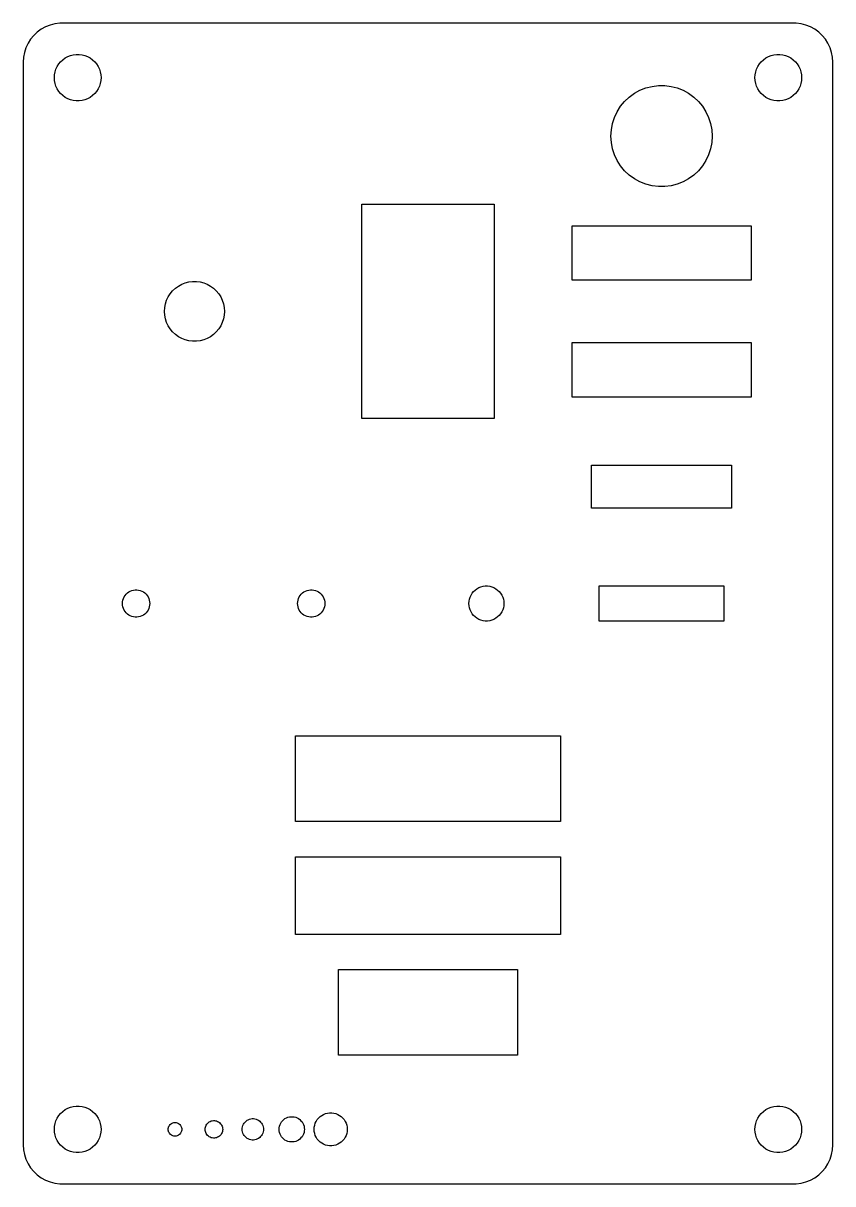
# Model space of a CAD drawing. Header units: metres. Extents: x -52 to 52, y -74 to 3413.
# Drawn here: x -52 to 52, y 1515.5 to 1664.5 of the extents above; entities that cross this region are included whole.
import ezdxf

# ---------------------------------------------------------------- set-up
doc = ezdxf.new("R2010")
doc.units = ezdxf.units.M

msp = doc.modelspace()

# ---------------------------------------------------------------- linework, layer by layer
for p, q in [((-48.5451, 1664.26), (-49.1289, 1664.02)), ((-47.9369, 1664.41), (-48.5451, 1664.26)), ((-47.3139, 1664.49), (-47.9369, 1664.41)), ((47.3139, 1664.49), (-47.3139, 1664.49)), ((47.9369, 1664.41), (47.3139, 1664.49)), ((48.5451, 1664.26), (47.9369, 1664.41)), ((49.1289, 1664.02), (48.5451, 1664.26)), ((-50.6448, 1662.92), (-51.0451, 1662.44)), ((-50.1871, 1663.35), (-50.6448, 1662.92)), ((-49.6791, 1663.72), (-50.1871, 1663.35)), ((-49.1289, 1664.02), (-49.6791, 1663.72)), ((49.6791, 1663.72), (49.1289, 1664.02)), ((50.1871, 1663.35), (49.6791, 1663.72)), ((50.6448, 1662.92), (50.1871, 1663.35)), ((51.0451, 1662.44), (50.6448, 1662.92)), ((-51.6489, 1661.34), (-51.8429, 1660.74)), ((-51.3815, 1661.91), (-51.6489, 1661.34)), ((-51.0451, 1662.44), (-51.3815, 1661.91)), ((51.3815, 1661.91), (51.0451, 1662.44)), ((51.6489, 1661.34), (51.3815, 1661.91)), ((51.8429, 1660.74), (51.6489, 1661.34)), ((-51.9606, 1660.13), (-52, 1659.5)), ((-51.8429, 1660.74), (-51.9606, 1660.13)), ((-47.1869, 1659.55), (-46.9123, 1659.81)), ((-46.9123, 1659.81), (-46.6075, 1660.03)), ((-46.6075, 1660.03), (-46.2773, 1660.21)), ((-46.2773, 1660.21), (-45.927, 1660.35)), ((-45.927, 1660.35), (-45.5621, 1660.45)), ((-45.5621, 1660.45), (-45.1884, 1660.49)), ((-45.1884, 1660.49), (-44.8116, 1660.49)), ((-44.8116, 1660.49), (-44.4379, 1660.45)), ((-44.4379, 1660.45), (-44.0729, 1660.35)), ((-44.0729, 1660.35), (-43.7227, 1660.21)), ((-43.7227, 1660.21), (-43.3925, 1660.03)), ((-43.3925, 1660.03), (-43.0877, 1659.81)), ((-43.0877, 1659.81), (-42.8131, 1659.55)), ((42.8131, 1659.55), (43.0877, 1659.81)), ((43.0877, 1659.81), (43.3925, 1660.03)), ((43.3925, 1660.03), (43.7227, 1660.21)), ((43.7227, 1660.21), (44.0729, 1660.35)), ((44.0729, 1660.35), (44.4379, 1660.45)), ((44.4379, 1660.45), (44.8116, 1660.49)), ((44.8116, 1660.49), (45.1884, 1660.49)), ((45.1884, 1660.49), (45.5621, 1660.45)), ((45.5621, 1660.45), (45.927, 1660.35)), ((45.927, 1660.35), (46.2773, 1660.21)), ((46.2773, 1660.21), (46.6075, 1660.03)), ((46.6075, 1660.03), (46.9123, 1659.81)), ((46.9123, 1659.81), (47.1869, 1659.55)), ((51.9606, 1660.13), (51.8429, 1660.74)), ((52, 1659.5), (51.9606, 1660.13)), ((-52, 1659.5), (-52, 1520.5)), ((-47.9763, 1657.88), (-47.9057, 1658.25)), ((-47.9057, 1658.25), (-47.7893, 1658.6)), ((-47.7893, 1658.6), (-47.6289, 1658.95)), ((-47.6289, 1658.95), (-47.427, 1659.26)), ((-47.427, 1659.26), (-47.1869, 1659.55)), ((-42.8131, 1659.55), (-42.5729, 1659.26)), ((-42.5729, 1659.26), (-42.3711, 1658.95)), ((-42.3711, 1658.95), (-42.2107, 1658.6)), ((-42.2107, 1658.6), (-42.0942, 1658.25)), ((-42.0942, 1658.25), (-42.0237, 1657.88)), ((42.0237, 1657.88), (42.0942, 1658.25)), ((42.0942, 1658.25), (42.2107, 1658.6)), ((42.2107, 1658.6), (42.3711, 1658.95)), ((42.3711, 1658.95), (42.5729, 1659.26)), ((42.5729, 1659.26), (42.8131, 1659.55)), ((47.1869, 1659.55), (47.427, 1659.26)), ((47.427, 1659.26), (47.6289, 1658.95)), ((47.6289, 1658.95), (47.7893, 1658.6)), ((47.7893, 1658.6), (47.9057, 1658.25)), ((47.9057, 1658.25), (47.9763, 1657.88)), ((52, 1520.5), (52, 1659.5)), ((-48, 1657.5), (-47.9763, 1657.88)), ((-47.9763, 1657.12), (-48, 1657.5)), ((-47.9057, 1656.75), (-47.9763, 1657.12)), ((-47.7893, 1656.4), (-47.9057, 1656.75)), ((-42.0942, 1656.75), (-42.2107, 1656.4)), ((-42.0237, 1657.12), (-42.0942, 1656.75)), ((-42.0237, 1657.88), (-42, 1657.5)), ((-42, 1657.5), (-42.0237, 1657.12)), ((42, 1657.5), (42.0237, 1657.88)), ((42.0237, 1657.12), (42, 1657.5)), ((42.0942, 1656.75), (42.0237, 1657.12)), ((42.2107, 1656.4), (42.0942, 1656.75)), ((47.9057, 1656.75), (47.7893, 1656.4)), ((47.9763, 1657.12), (47.9057, 1656.75)), ((47.9763, 1657.88), (48, 1657.5)), ((48, 1657.5), (47.9763, 1657.12)), ((-47.6289, 1656.05), (-47.7893, 1656.4)), ((-47.427, 1655.74), (-47.6289, 1656.05)), ((-47.1869, 1655.45), (-47.427, 1655.74)), ((-46.9123, 1655.19), (-47.1869, 1655.45)), ((-46.6075, 1654.97), (-46.9123, 1655.19)), ((-43.0877, 1655.19), (-43.3925, 1654.97)), ((-42.8131, 1655.45), (-43.0877, 1655.19)), ((-42.5729, 1655.74), (-42.8131, 1655.45)), ((-42.3711, 1656.05), (-42.5729, 1655.74)), ((-42.2107, 1656.4), (-42.3711, 1656.05)), ((25.8567, 1655.01), (26.5171, 1655.49)), ((26.5171, 1655.49), (27.2324, 1655.88)), ((27.2324, 1655.88), (27.9914, 1656.18)), ((27.9914, 1656.18), (28.782, 1656.38)), ((28.782, 1656.38), (29.5919, 1656.49)), ((29.5919, 1656.49), (30.4081, 1656.49)), ((30.4081, 1656.49), (31.218, 1656.38)), ((31.218, 1656.38), (32.0086, 1656.18)), ((32.0086, 1656.18), (32.7676, 1655.88)), ((32.7676, 1655.88), (33.4829, 1655.49)), ((33.4829, 1655.49), (34.1432, 1655.01)), ((42.3711, 1656.05), (42.2107, 1656.4)), ((42.5729, 1655.74), (42.3711, 1656.05)), ((42.8131, 1655.45), (42.5729, 1655.74)), ((43.0877, 1655.19), (42.8131, 1655.45)), ((43.3925, 1654.97), (43.0877, 1655.19)), ((46.9123, 1655.19), (46.6075, 1654.97)), ((47.1869, 1655.45), (46.9123, 1655.19)), ((47.427, 1655.74), (47.1869, 1655.45)), ((47.6289, 1656.05), (47.427, 1655.74)), ((47.7893, 1656.4), (47.6289, 1656.05)), ((-46.2773, 1654.79), (-46.6075, 1654.97)), ((-45.927, 1654.65), (-46.2773, 1654.79)), ((-45.5621, 1654.55), (-45.927, 1654.65)), ((-45.1884, 1654.51), (-45.5621, 1654.55)), ((-44.8116, 1654.51), (-45.1884, 1654.51)), ((-44.4379, 1654.55), (-44.8116, 1654.51)), ((-44.0729, 1654.65), (-44.4379, 1654.55)), ((-43.7227, 1654.79), (-44.0729, 1654.65)), ((-43.3925, 1654.97), (-43.7227, 1654.79)), ((24.304, 1653.13), (24.7414, 1653.82)), ((24.7414, 1653.82), (25.2617, 1654.45)), ((25.2617, 1654.45), (25.8567, 1655.01)), ((34.1432, 1655.01), (34.7383, 1654.45)), ((34.7383, 1654.45), (35.2586, 1653.82)), ((35.2586, 1653.82), (35.696, 1653.13)), ((43.7227, 1654.79), (43.3925, 1654.97)), ((44.0729, 1654.65), (43.7227, 1654.79)), ((44.4379, 1654.55), (44.0729, 1654.65)), ((44.8116, 1654.51), (44.4379, 1654.55)), ((45.1884, 1654.51), (44.8116, 1654.51)), ((45.5621, 1654.55), (45.1884, 1654.51)), ((45.927, 1654.65), (45.5621, 1654.55)), ((46.2773, 1654.79), (45.927, 1654.65)), ((46.6075, 1654.97), (46.2773, 1654.79)), ((23.7042, 1651.62), (23.9565, 1652.39)), ((23.9565, 1652.39), (24.304, 1653.13)), ((35.696, 1653.13), (36.0435, 1652.39)), ((36.0435, 1652.39), (36.2958, 1651.62)), ((23.5, 1650), (23.5513, 1650.81)), ((23.5513, 1650.81), (23.7042, 1651.62)), ((36.2958, 1651.62), (36.4487, 1650.81)), ((36.4487, 1650.81), (36.5, 1650)), ((23.5513, 1649.19), (23.5, 1650)), ((36.5, 1650), (36.4487, 1649.19)), ((23.7042, 1648.38), (23.5513, 1649.19)), ((23.9565, 1647.61), (23.7042, 1648.38)), ((36.2958, 1648.38), (36.0435, 1647.61)), ((36.4487, 1649.19), (36.2958, 1648.38)), ((24.304, 1646.87), (23.9565, 1647.61)), ((24.7414, 1646.18), (24.304, 1646.87)), ((35.696, 1646.87), (35.2586, 1646.18)), ((36.0435, 1647.61), (35.696, 1646.87)), ((25.2617, 1645.55), (24.7414, 1646.18)), ((25.8567, 1644.99), (25.2617, 1645.55)), ((26.5171, 1644.51), (25.8567, 1644.99)), ((34.1432, 1644.99), (33.4829, 1644.51)), ((34.7383, 1645.55), (34.1432, 1644.99)), ((35.2586, 1646.18), (34.7383, 1645.55)), ((27.2324, 1644.12), (26.5171, 1644.51)), ((27.9914, 1643.82), (27.2324, 1644.12)), ((28.782, 1643.62), (27.9914, 1643.82)), ((29.5919, 1643.51), (28.782, 1643.62)), ((30.4081, 1643.51), (29.5919, 1643.51)), ((31.218, 1643.62), (30.4081, 1643.51)), ((32.0086, 1643.82), (31.218, 1643.62)), ((32.7676, 1644.12), (32.0086, 1643.82)), ((33.4829, 1644.51), (32.7676, 1644.12)), ((-8.5, 1613.75), (-8.5, 1641.25)), ((-8.5, 1641.25), (8.5, 1641.25)), ((8.5, 1641.25), (8.5, 1613.75)), ((18.5, 1631.5), (18.5, 1638.5)), ((18.5, 1638.5), (41.5, 1638.5)), ((41.5, 1638.5), (41.5, 1631.5)), ((-30.7214, 1631.28), (-30.2417, 1631.34)), ((-30.2417, 1631.34), (-29.7583, 1631.34)), ((-29.7583, 1631.34), (-29.2786, 1631.28)), ((41.5, 1631.5), (18.5, 1631.5)), ((-33.1147, 1629.76), (-32.8065, 1630.14)), ((-32.8065, 1630.14), (-32.4541, 1630.47)), ((-32.4541, 1630.47), (-32.0629, 1630.75)), ((-32.0629, 1630.75), (-31.6392, 1630.98)), ((-31.6392, 1630.98), (-31.1897, 1631.16)), ((-31.1897, 1631.16), (-30.7214, 1631.28)), ((-29.2786, 1631.28), (-28.8103, 1631.16)), ((-28.8103, 1631.16), (-28.3607, 1630.98)), ((-28.3607, 1630.98), (-27.9371, 1630.75)), ((-27.9371, 1630.75), (-27.5459, 1630.47)), ((-27.5459, 1630.47), (-27.1935, 1630.14)), ((-27.1935, 1630.14), (-26.8853, 1629.76)), ((-33.8196, 1627.98), (-33.729, 1628.46)), ((-33.729, 1628.46), (-33.5796, 1628.92)), ((-33.5796, 1628.92), (-33.3738, 1629.35)), ((-33.3738, 1629.35), (-33.1147, 1629.76)), ((-26.8853, 1629.76), (-26.6262, 1629.35)), ((-26.6262, 1629.35), (-26.4203, 1628.92)), ((-26.4203, 1628.92), (-26.271, 1628.46)), ((-26.271, 1628.46), (-26.1804, 1627.98)), ((-33.85, 1627.5), (-33.8196, 1627.98)), ((-33.8196, 1627.02), (-33.85, 1627.5)), ((-33.729, 1626.54), (-33.8196, 1627.02)), ((-26.1804, 1627.02), (-26.271, 1626.54)), ((-26.1804, 1627.98), (-26.15, 1627.5)), ((-26.15, 1627.5), (-26.1804, 1627.02)), ((-33.5796, 1626.08), (-33.729, 1626.54)), ((-33.3738, 1625.65), (-33.5796, 1626.08)), ((-33.1147, 1625.24), (-33.3738, 1625.65)), ((-26.6262, 1625.65), (-26.8853, 1625.24)), ((-26.4203, 1626.08), (-26.6262, 1625.65)), ((-26.271, 1626.54), (-26.4203, 1626.08)), ((-32.8065, 1624.86), (-33.1147, 1625.24)), ((-32.4541, 1624.53), (-32.8065, 1624.86)), ((-32.0629, 1624.25), (-32.4541, 1624.53)), ((-31.6392, 1624.02), (-32.0629, 1624.25)), ((-31.1897, 1623.84), (-31.6392, 1624.02)), ((-28.3607, 1624.02), (-28.8103, 1623.84)), ((-27.9371, 1624.25), (-28.3607, 1624.02)), ((-27.5459, 1624.53), (-27.9371, 1624.25)), ((-27.1935, 1624.86), (-27.5459, 1624.53)), ((-26.8853, 1625.24), (-27.1935, 1624.86)), ((-30.7214, 1623.72), (-31.1897, 1623.84)), ((-30.2417, 1623.66), (-30.7214, 1623.72)), ((-29.7583, 1623.66), (-30.2417, 1623.66)), ((-29.2786, 1623.72), (-29.7583, 1623.66)), ((-28.8103, 1623.84), (-29.2786, 1623.72)), ((18.5, 1616.5), (18.5, 1623.5)), ((18.5, 1623.5), (41.5, 1623.5)), ((41.5, 1623.5), (41.5, 1616.5)), ((41.5, 1616.5), (18.5, 1616.5)), ((8.5, 1613.75), (-8.5, 1613.75)), ((21, 1602.25), (21, 1607.75)), ((21, 1607.75), (39, 1607.75)), ((39, 1607.75), (39, 1602.25)), ((39, 1602.25), (21, 1602.25)), ((-38.9158, 1591.03), (-38.7757, 1591.2)), ((-38.7757, 1591.2), (-38.6155, 1591.35)), ((-38.6155, 1591.35), (-38.4377, 1591.48)), ((-38.4377, 1591.48), (-38.2451, 1591.58)), ((-38.2451, 1591.58), (-38.0408, 1591.66)), ((-38.0408, 1591.66), (-37.8279, 1591.72)), ((-37.8279, 1591.72), (-37.6099, 1591.75)), ((-37.6099, 1591.75), (-37.3901, 1591.75)), ((-37.3901, 1591.75), (-37.1721, 1591.72)), ((-37.1721, 1591.72), (-36.9592, 1591.66)), ((-36.9592, 1591.66), (-36.7549, 1591.58)), ((-36.7549, 1591.58), (-36.5623, 1591.48)), ((-36.5623, 1591.48), (-36.3845, 1591.35)), ((-36.3845, 1591.35), (-36.2243, 1591.2)), ((-36.2243, 1591.2), (-36.0842, 1591.03)), ((-16.4158, 1591.03), (-16.2757, 1591.2)), ((-16.2757, 1591.2), (-16.1155, 1591.35)), ((-16.1155, 1591.35), (-15.9377, 1591.48)), ((-15.9377, 1591.48), (-15.7451, 1591.58)), ((-15.7451, 1591.58), (-15.5408, 1591.66)), ((-15.5408, 1591.66), (-15.3279, 1591.72)), ((-15.3279, 1591.72), (-15.1099, 1591.75)), ((-15.1099, 1591.75), (-14.8901, 1591.75)), ((-14.8901, 1591.75), (-14.6721, 1591.72)), ((-14.6721, 1591.72), (-14.4592, 1591.66)), ((-14.4592, 1591.66), (-14.2549, 1591.58)), ((-14.2549, 1591.58), (-14.0623, 1591.48)), ((-14.0623, 1591.48), (-13.8845, 1591.35)), ((-13.8845, 1591.35), (-13.7243, 1591.2)), ((-13.7243, 1591.2), (-13.5842, 1591.03)), ((5.52831, 1591.08), (5.6797, 1591.32)), ((5.6797, 1591.32), (5.85982, 1591.54)), ((5.85982, 1591.54), (6.0658, 1591.73)), ((6.0658, 1591.73), (6.29439, 1591.9)), ((6.29439, 1591.9), (6.54199, 1592.04)), ((6.54199, 1592.04), (6.8047, 1592.14)), ((6.8047, 1592.14), (7.07838, 1592.21)), ((7.07838, 1592.21), (7.35872, 1592.25)), ((7.35872, 1592.25), (7.64127, 1592.25)), ((7.64127, 1592.25), (7.9216, 1592.21)), ((7.9216, 1592.21), (8.19528, 1592.14)), ((8.19528, 1592.14), (8.45799, 1592.04)), ((8.45799, 1592.04), (8.7056, 1591.9)), ((8.7056, 1591.9), (8.93419, 1591.73)), ((8.93419, 1591.73), (9.14017, 1591.54)), ((9.14017, 1591.54), (9.32028, 1591.32)), ((9.32028, 1591.32), (9.47168, 1591.08)), ((22, 1587.75), (22, 1592.25)), ((22, 1592.25), (38, 1592.25)), ((38, 1592.25), (38, 1587.75)), ((-39.25, 1590), (-39.2362, 1590.22)), ((-39.2362, 1589.78), (-39.25, 1590)), ((-39.2362, 1590.22), (-39.195, 1590.44)), ((-39.195, 1589.56), (-39.2362, 1589.78)), ((-39.195, 1590.44), (-39.1271, 1590.64)), ((-39.1271, 1590.64), (-39.0335, 1590.84)), ((-39.0335, 1590.84), (-38.9158, 1591.03)), ((-36.0842, 1591.03), (-35.9665, 1590.84)), ((-35.9665, 1590.84), (-35.8729, 1590.64)), ((-35.8729, 1590.64), (-35.805, 1590.44)), ((-35.805, 1590.44), (-35.7638, 1590.22)), ((-35.7638, 1589.78), (-35.805, 1589.56)), ((-35.7638, 1590.22), (-35.75, 1590)), ((-35.75, 1590), (-35.7638, 1589.78)), ((-16.75, 1590), (-16.7362, 1590.22)), ((-16.7362, 1589.78), (-16.75, 1590)), ((-16.7362, 1590.22), (-16.695, 1590.44)), ((-16.695, 1589.56), (-16.7362, 1589.78)), ((-16.695, 1590.44), (-16.6271, 1590.64)), ((-16.6271, 1590.64), (-16.5335, 1590.84)), ((-16.5335, 1590.84), (-16.4158, 1591.03)), ((-13.5842, 1591.03), (-13.4665, 1590.84)), ((-13.4665, 1590.84), (-13.3729, 1590.64)), ((-13.3729, 1590.64), (-13.305, 1590.44)), ((-13.305, 1590.44), (-13.2638, 1590.22)), ((-13.2638, 1589.78), (-13.305, 1589.56)), ((-13.2638, 1590.22), (-13.25, 1590)), ((-13.25, 1590), (-13.2638, 1589.78)), ((5.25, 1590), (5.26773, 1590.28)), ((5.26773, 1589.72), (5.25, 1590)), ((5.26773, 1590.28), (5.32068, 1590.56)), ((5.32068, 1589.44), (5.26773, 1589.72)), ((5.32068, 1590.56), (5.40799, 1590.83)), ((5.40799, 1590.83), (5.52831, 1591.08)), ((9.47168, 1591.08), (9.592, 1590.83)), ((9.592, 1590.83), (9.67931, 1590.56)), ((9.67931, 1590.56), (9.73225, 1590.28)), ((9.73225, 1589.72), (9.67931, 1589.44)), ((9.73225, 1590.28), (9.75, 1590)), ((9.75, 1590), (9.73225, 1589.72)), ((-39.1271, 1589.36), (-39.195, 1589.56)), ((-39.0335, 1589.16), (-39.1271, 1589.36)), ((-38.9158, 1588.97), (-39.0335, 1589.16)), ((-38.7757, 1588.8), (-38.9158, 1588.97)), ((-38.6155, 1588.65), (-38.7757, 1588.8)), ((-38.4377, 1588.52), (-38.6155, 1588.65)), ((-38.2451, 1588.42), (-38.4377, 1588.52)), ((-38.0408, 1588.34), (-38.2451, 1588.42)), ((-37.8279, 1588.28), (-38.0408, 1588.34)), ((-37.6099, 1588.25), (-37.8279, 1588.28)), ((-37.3901, 1588.25), (-37.6099, 1588.25)), ((-37.1721, 1588.28), (-37.3901, 1588.25)), ((-36.9592, 1588.34), (-37.1721, 1588.28)), ((-36.7549, 1588.42), (-36.9592, 1588.34)), ((-36.5623, 1588.52), (-36.7549, 1588.42)), ((-36.3845, 1588.65), (-36.5623, 1588.52)), ((-36.2243, 1588.8), (-36.3845, 1588.65)), ((-36.0842, 1588.97), (-36.2243, 1588.8)), ((-35.9665, 1589.16), (-36.0842, 1588.97)), ((-35.8729, 1589.36), (-35.9665, 1589.16)), ((-35.805, 1589.56), (-35.8729, 1589.36)), ((-16.6271, 1589.36), (-16.695, 1589.56)), ((-16.5335, 1589.16), (-16.6271, 1589.36)), ((-16.4158, 1588.97), (-16.5335, 1589.16)), ((-16.2757, 1588.8), (-16.4158, 1588.97)), ((-16.1155, 1588.65), (-16.2757, 1588.8)), ((-15.9377, 1588.52), (-16.1155, 1588.65)), ((-15.7451, 1588.42), (-15.9377, 1588.52)), ((-15.5408, 1588.34), (-15.7451, 1588.42)), ((-15.3279, 1588.28), (-15.5408, 1588.34)), ((-15.1099, 1588.25), (-15.3279, 1588.28)), ((-14.8901, 1588.25), (-15.1099, 1588.25)), ((-14.6721, 1588.28), (-14.8901, 1588.25)), ((-14.4592, 1588.34), (-14.6721, 1588.28)), ((-14.2549, 1588.42), (-14.4592, 1588.34)), ((-14.0623, 1588.52), (-14.2549, 1588.42)), ((-13.8845, 1588.65), (-14.0623, 1588.52)), ((-13.7243, 1588.8), (-13.8845, 1588.65)), ((-13.5842, 1588.97), (-13.7243, 1588.8)), ((-13.4665, 1589.16), (-13.5842, 1588.97)), ((-13.3729, 1589.36), (-13.4665, 1589.16)), ((-13.305, 1589.56), (-13.3729, 1589.36)), ((5.40799, 1589.17), (5.32068, 1589.44)), ((5.52831, 1588.92), (5.40799, 1589.17)), ((5.6797, 1588.68), (5.52831, 1588.92)), ((5.85982, 1588.46), (5.6797, 1588.68)), ((6.0658, 1588.27), (5.85982, 1588.46)), ((6.29439, 1588.1), (6.0658, 1588.27)), ((8.93419, 1588.27), (8.7056, 1588.1)), ((9.14017, 1588.46), (8.93419, 1588.27)), ((9.32028, 1588.68), (9.14017, 1588.46)), ((9.47168, 1588.92), (9.32028, 1588.68)), ((9.592, 1589.17), (9.47168, 1588.92)), ((9.67931, 1589.44), (9.592, 1589.17)), ((6.54199, 1587.96), (6.29439, 1588.1)), ((6.8047, 1587.86), (6.54199, 1587.96)), ((7.07838, 1587.79), (6.8047, 1587.86)), ((7.35872, 1587.75), (7.07838, 1587.79)), ((7.64127, 1587.75), (7.35872, 1587.75)), ((7.9216, 1587.79), (7.64127, 1587.75)), ((8.19528, 1587.86), (7.9216, 1587.79)), ((8.45799, 1587.96), (8.19528, 1587.86)), ((8.7056, 1588.1), (8.45799, 1587.96)), ((38, 1587.75), (22, 1587.75)), ((-17, 1562), (-17, 1573)), ((-17, 1573), (17, 1573)), ((17, 1573), (17, 1562)), ((17, 1562), (-17, 1562)), ((-17, 1547.5), (-17, 1557.5)), ((-17, 1557.5), (17, 1557.5)), ((17, 1557.5), (17, 1547.5)), ((17, 1547.5), (-17, 1547.5)), ((-11.5, 1532), (-11.5, 1543)), ((-11.5, 1543), (11.5, 1543)), ((11.5, 1543), (11.5, 1532)), ((11.5, 1532), (-11.5, 1532)), ((-47.6289, 1523.95), (-47.427, 1524.26)), ((-47.427, 1524.26), (-47.1869, 1524.55)), ((-47.1869, 1524.55), (-46.9123, 1524.81)), ((-46.9123, 1524.81), (-46.6075, 1525.03)), ((-46.6075, 1525.03), (-46.2773, 1525.21)), ((-46.2773, 1525.21), (-45.927, 1525.35)), ((-45.927, 1525.35), (-45.5621, 1525.45)), ((-45.5621, 1525.45), (-45.1884, 1525.49)), ((-45.1884, 1525.49), (-44.8116, 1525.49)), ((-44.8116, 1525.49), (-44.4379, 1525.45)), ((-44.4379, 1525.45), (-44.0729, 1525.35)), ((-44.0729, 1525.35), (-43.7227, 1525.21)), ((-43.7227, 1525.21), (-43.3925, 1525.03)), ((-43.3925, 1525.03), (-43.0877, 1524.81)), ((-43.0877, 1524.81), (-42.8131, 1524.55)), ((-42.8131, 1524.55), (-42.5729, 1524.26)), ((-42.5729, 1524.26), (-42.3711, 1523.95)), ((-18.0022, 1524.05), (-17.8045, 1524.1)), ((-17.8045, 1524.1), (-17.602, 1524.12)), ((-17.602, 1524.12), (-17.398, 1524.12)), ((-17.398, 1524.12), (-17.1955, 1524.1)), ((-17.1955, 1524.1), (-16.9978, 1524.05)), ((-14.0491, 1523.95), (-13.8545, 1524.14)), ((-13.8545, 1524.14), (-13.6386, 1524.29)), ((-13.6386, 1524.29), (-13.4048, 1524.42)), ((-13.4048, 1524.42), (-13.1566, 1524.52)), ((-13.1566, 1524.52), (-12.8982, 1524.59)), ((-12.8982, 1524.59), (-12.6334, 1524.62)), ((-12.6334, 1524.62), (-12.3666, 1524.62)), ((-12.3666, 1524.62), (-12.1018, 1524.59)), ((-12.1018, 1524.59), (-11.8433, 1524.52)), ((-11.8433, 1524.52), (-11.5952, 1524.42)), ((-11.5952, 1524.42), (-11.3614, 1524.29)), ((-11.3614, 1524.29), (-11.1455, 1524.14)), ((-11.1455, 1524.14), (-10.9509, 1523.95)), ((42.3711, 1523.95), (42.5729, 1524.26)), ((42.5729, 1524.26), (42.8131, 1524.55)), ((42.8131, 1524.55), (43.0877, 1524.81)), ((43.0877, 1524.81), (43.3925, 1525.03)), ((43.3925, 1525.03), (43.7227, 1525.21)), ((43.7227, 1525.21), (44.0729, 1525.35)), ((44.0729, 1525.35), (44.4379, 1525.45)), ((44.4379, 1525.45), (44.8116, 1525.49)), ((44.8116, 1525.49), (45.1884, 1525.49)), ((45.1884, 1525.49), (45.5621, 1525.45)), ((45.5621, 1525.45), (45.927, 1525.35)), ((45.927, 1525.35), (46.2773, 1525.21)), ((46.2773, 1525.21), (46.6075, 1525.03)), ((46.6075, 1525.03), (46.9123, 1524.81)), ((46.9123, 1524.81), (47.1869, 1524.55)), ((47.1869, 1524.55), (47.427, 1524.26)), ((47.427, 1524.26), (47.6289, 1523.95)), ((-48, 1522.5), (-47.9763, 1522.88)), ((-47.9763, 1522.88), (-47.9057, 1523.25)), ((-47.9057, 1523.25), (-47.7893, 1523.6)), ((-47.7893, 1523.6), (-47.6289, 1523.95)), ((-42.3711, 1523.95), (-42.2107, 1523.6)), ((-42.2107, 1523.6), (-42.0942, 1523.25)), ((-42.0942, 1523.25), (-42.0237, 1522.88)), ((-42.0237, 1522.88), (-42, 1522.5)), ((-33.375, 1522.5), (-33.3681, 1522.61)), ((-33.3681, 1522.61), (-33.3475, 1522.72)), ((-33.3475, 1522.72), (-33.3136, 1522.82)), ((-33.3136, 1522.82), (-33.2668, 1522.92)), ((-33.2668, 1522.92), (-33.2079, 1523.01)), ((-33.2079, 1523.01), (-33.1378, 1523.1)), ((-33.1378, 1523.1), (-33.0577, 1523.17)), ((-33.0577, 1523.17), (-32.9688, 1523.24)), ((-32.9688, 1523.24), (-32.8726, 1523.29)), ((-32.8726, 1523.29), (-32.7704, 1523.33)), ((-32.7704, 1523.33), (-32.664, 1523.36)), ((-32.664, 1523.36), (-32.5549, 1523.37)), ((-32.5549, 1523.37), (-32.4451, 1523.37)), ((-32.4451, 1523.37), (-32.336, 1523.36)), ((-32.336, 1523.36), (-32.2296, 1523.33)), ((-32.2296, 1523.33), (-32.1274, 1523.29)), ((-32.1274, 1523.29), (-32.0311, 1523.24)), ((-32.0311, 1523.24), (-31.9422, 1523.17)), ((-31.9422, 1523.17), (-31.8622, 1523.1)), ((-31.8622, 1523.1), (-31.7921, 1523.01)), ((-31.7921, 1523.01), (-31.7332, 1522.92)), ((-31.7332, 1522.92), (-31.6864, 1522.82)), ((-31.6864, 1522.82), (-31.6525, 1522.72)), ((-31.6525, 1522.72), (-31.6319, 1522.61)), ((-31.6319, 1522.61), (-31.625, 1522.5)), ((-28.625, 1522.5), (-28.6161, 1522.64)), ((-28.6161, 1522.64), (-28.5896, 1522.78)), ((-28.5896, 1522.78), (-28.546, 1522.91)), ((-28.546, 1522.91), (-28.4858, 1523.04)), ((-28.4858, 1523.04), (-28.4101, 1523.16)), ((-28.4101, 1523.16), (-28.3201, 1523.27)), ((-28.3201, 1523.27), (-28.2171, 1523.37)), ((-28.2171, 1523.37), (-28.1028, 1523.45)), ((-28.1028, 1523.45), (-27.979, 1523.52)), ((-27.979, 1523.52), (-27.8476, 1523.57)), ((-27.8476, 1523.57), (-27.7108, 1523.61)), ((-27.7108, 1523.61), (-27.5706, 1523.62)), ((-27.5706, 1523.62), (-27.4294, 1523.62)), ((-27.4294, 1523.62), (-27.2892, 1523.61)), ((-27.2892, 1523.61), (-27.1523, 1523.57)), ((-27.1523, 1523.57), (-27.021, 1523.52)), ((-27.021, 1523.52), (-26.8972, 1523.45)), ((-26.8972, 1523.45), (-26.7829, 1523.37)), ((-26.7829, 1523.37), (-26.6799, 1523.27)), ((-26.6799, 1523.27), (-26.5898, 1523.16)), ((-26.5898, 1523.16), (-26.5141, 1523.04)), ((-26.5141, 1523.04), (-26.454, 1522.91)), ((-26.454, 1522.91), (-26.4103, 1522.78)), ((-26.4103, 1522.78), (-26.3839, 1522.64)), ((-26.3839, 1522.64), (-26.375, 1522.5)), ((-23.875, 1522.5), (-23.8642, 1522.67)), ((-23.8642, 1522.67), (-23.8318, 1522.84)), ((-23.8318, 1522.84), (-23.7784, 1523.01)), ((-23.7784, 1523.01), (-23.7049, 1523.16)), ((-23.7049, 1523.16), (-23.6124, 1523.31)), ((-23.6124, 1523.31), (-23.5023, 1523.44)), ((-23.5023, 1523.44), (-23.3764, 1523.56)), ((-23.3764, 1523.56), (-23.2368, 1523.66)), ((-23.2368, 1523.66), (-23.0854, 1523.74)), ((-23.0854, 1523.74), (-22.9249, 1523.81)), ((-22.9249, 1523.81), (-22.7576, 1523.85)), ((-22.7576, 1523.85), (-22.5863, 1523.87)), ((-22.5863, 1523.87), (-22.4137, 1523.87)), ((-22.4137, 1523.87), (-22.2423, 1523.85)), ((-22.2423, 1523.85), (-22.0751, 1523.81)), ((-22.0751, 1523.81), (-21.9146, 1523.74)), ((-21.9146, 1523.74), (-21.7632, 1523.66)), ((-21.7632, 1523.66), (-21.6235, 1523.56)), ((-21.6235, 1523.56), (-21.4977, 1523.44)), ((-21.4977, 1523.44), (-21.3876, 1523.31)), ((-21.3876, 1523.31), (-21.2951, 1523.16)), ((-21.2951, 1523.16), (-21.2216, 1523.01)), ((-21.2216, 1523.01), (-21.1682, 1522.84)), ((-21.1682, 1522.84), (-21.1358, 1522.67)), ((-21.1358, 1522.67), (-21.125, 1522.5)), ((-19.125, 1522.5), (-19.1122, 1522.7)), ((-19.1122, 1522.7), (-19.0739, 1522.9)), ((-19.0739, 1522.9), (-19.0109, 1523.1)), ((-19.0109, 1523.1), (-18.924, 1523.28)), ((-18.924, 1523.28), (-18.8147, 1523.46)), ((-18.8147, 1523.46), (-18.6846, 1523.61)), ((-18.6846, 1523.61), (-18.5358, 1523.75)), ((-18.5358, 1523.75), (-18.3707, 1523.87)), ((-18.3707, 1523.87), (-18.1919, 1523.97)), ((-18.1919, 1523.97), (-18.0022, 1524.05)), ((-16.9978, 1524.05), (-16.8081, 1523.97)), ((-16.8081, 1523.97), (-16.6293, 1523.87)), ((-16.6293, 1523.87), (-16.4642, 1523.75)), ((-16.4642, 1523.75), (-16.3154, 1523.61)), ((-16.3154, 1523.61), (-16.1853, 1523.46)), ((-16.1853, 1523.46), (-16.076, 1523.28)), ((-16.076, 1523.28), (-15.9891, 1523.1)), ((-15.9891, 1523.1), (-15.926, 1522.9)), ((-15.926, 1522.9), (-15.8878, 1522.7)), ((-15.8878, 1522.7), (-15.875, 1522.5)), ((-14.625, 1522.5), (-14.6082, 1522.77)), ((-14.6082, 1522.77), (-14.5582, 1523.03)), ((-14.5582, 1523.03), (-14.4758, 1523.28)), ((-14.4758, 1523.28), (-14.3621, 1523.52)), ((-14.3621, 1523.52), (-14.2191, 1523.75)), ((-14.2191, 1523.75), (-14.0491, 1523.95)), ((-10.9509, 1523.95), (-10.7808, 1523.75)), ((-10.7808, 1523.75), (-10.6378, 1523.52)), ((-10.6378, 1523.52), (-10.5242, 1523.28)), ((-10.5242, 1523.28), (-10.4418, 1523.03)), ((-10.4418, 1523.03), (-10.3918, 1522.77)), ((-10.3918, 1522.77), (-10.375, 1522.5)), ((42, 1522.5), (42.0237, 1522.88)), ((42.0237, 1522.88), (42.0942, 1523.25)), ((42.0942, 1523.25), (42.2107, 1523.6)), ((42.2107, 1523.6), (42.3711, 1523.95)), ((47.6289, 1523.95), (47.7893, 1523.6)), ((47.7893, 1523.6), (47.9057, 1523.25)), ((47.9057, 1523.25), (47.9763, 1522.88)), ((47.9763, 1522.88), (48, 1522.5)), ((-47.9763, 1522.12), (-48, 1522.5)), ((-47.9057, 1521.75), (-47.9763, 1522.12)), ((-47.7893, 1521.4), (-47.9057, 1521.75)), ((-47.6289, 1521.05), (-47.7893, 1521.4)), ((-42.2107, 1521.4), (-42.3711, 1521.05)), ((-42.0942, 1521.75), (-42.2107, 1521.4)), ((-42.0237, 1522.12), (-42.0942, 1521.75)), ((-42, 1522.5), (-42.0237, 1522.12)), ((-33.3681, 1522.39), (-33.375, 1522.5)), ((-33.3475, 1522.28), (-33.3681, 1522.39)), ((-33.3136, 1522.18), (-33.3475, 1522.28)), ((-33.2668, 1522.08), (-33.3136, 1522.18)), ((-33.2079, 1521.99), (-33.2668, 1522.08)), ((-33.1378, 1521.9), (-33.2079, 1521.99)), ((-33.0577, 1521.83), (-33.1378, 1521.9)), ((-32.9688, 1521.76), (-33.0577, 1521.83)), ((-32.8726, 1521.71), (-32.9688, 1521.76)), ((-32.7704, 1521.67), (-32.8726, 1521.71)), ((-32.664, 1521.64), (-32.7704, 1521.67)), ((-32.5549, 1521.63), (-32.664, 1521.64)), ((-32.4451, 1521.63), (-32.5549, 1521.63)), ((-32.336, 1521.64), (-32.4451, 1521.63)), ((-32.2296, 1521.67), (-32.336, 1521.64)), ((-32.1274, 1521.71), (-32.2296, 1521.67)), ((-32.0311, 1521.76), (-32.1274, 1521.71)), ((-31.9422, 1521.83), (-32.0311, 1521.76)), ((-31.8622, 1521.9), (-31.9422, 1521.83)), ((-31.7921, 1521.99), (-31.8622, 1521.9)), ((-31.7332, 1522.08), (-31.7921, 1521.99)), ((-31.6864, 1522.18), (-31.7332, 1522.08)), ((-31.6525, 1522.28), (-31.6864, 1522.18)), ((-31.6319, 1522.39), (-31.6525, 1522.28)), ((-31.625, 1522.5), (-31.6319, 1522.39)), ((-28.6161, 1522.36), (-28.625, 1522.5)), ((-28.5896, 1522.22), (-28.6161, 1522.36)), ((-28.546, 1522.09), (-28.5896, 1522.22)), ((-28.4858, 1521.96), (-28.546, 1522.09)), ((-28.4101, 1521.84), (-28.4858, 1521.96)), ((-28.3201, 1521.73), (-28.4101, 1521.84)), ((-28.2171, 1521.63), (-28.3201, 1521.73)), ((-28.1028, 1521.55), (-28.2171, 1521.63)), ((-27.979, 1521.48), (-28.1028, 1521.55)), ((-27.8476, 1521.43), (-27.979, 1521.48)), ((-27.7108, 1521.39), (-27.8476, 1521.43)), ((-27.5706, 1521.38), (-27.7108, 1521.39)), ((-27.4294, 1521.38), (-27.5706, 1521.38)), ((-27.2892, 1521.39), (-27.4294, 1521.38)), ((-27.1523, 1521.43), (-27.2892, 1521.39)), ((-27.021, 1521.48), (-27.1523, 1521.43)), ((-26.8972, 1521.55), (-27.021, 1521.48)), ((-26.7829, 1521.63), (-26.8972, 1521.55)), ((-26.6799, 1521.73), (-26.7829, 1521.63)), ((-26.5898, 1521.84), (-26.6799, 1521.73)), ((-26.5141, 1521.96), (-26.5898, 1521.84)), ((-26.454, 1522.09), (-26.5141, 1521.96)), ((-26.4103, 1522.22), (-26.454, 1522.09)), ((-26.3839, 1522.36), (-26.4103, 1522.22)), ((-26.375, 1522.5), (-26.3839, 1522.36)), ((-23.8642, 1522.33), (-23.875, 1522.5)), ((-23.8318, 1522.16), (-23.8642, 1522.33)), ((-23.7784, 1521.99), (-23.8318, 1522.16)), ((-23.7049, 1521.84), (-23.7784, 1521.99)), ((-23.6124, 1521.69), (-23.7049, 1521.84)), ((-23.5023, 1521.56), (-23.6124, 1521.69)), ((-23.3764, 1521.44), (-23.5023, 1521.56)), ((-23.2368, 1521.34), (-23.3764, 1521.44)), ((-23.0854, 1521.26), (-23.2368, 1521.34)), ((-22.9249, 1521.19), (-23.0854, 1521.26)), ((-22.7576, 1521.15), (-22.9249, 1521.19)), ((-22.5863, 1521.13), (-22.7576, 1521.15)), ((-22.4137, 1521.13), (-22.5863, 1521.13)), ((-22.2423, 1521.15), (-22.4137, 1521.13)), ((-22.0751, 1521.19), (-22.2423, 1521.15)), ((-21.9146, 1521.26), (-22.0751, 1521.19)), ((-21.7632, 1521.34), (-21.9146, 1521.26)), ((-21.6235, 1521.44), (-21.7632, 1521.34)), ((-21.4977, 1521.56), (-21.6235, 1521.44)), ((-21.3876, 1521.69), (-21.4977, 1521.56)), ((-21.2951, 1521.84), (-21.3876, 1521.69)), ((-21.2216, 1521.99), (-21.2951, 1521.84)), ((-21.1682, 1522.16), (-21.2216, 1521.99)), ((-21.1358, 1522.33), (-21.1682, 1522.16)), ((-21.125, 1522.5), (-21.1358, 1522.33)), ((-19.1122, 1522.3), (-19.125, 1522.5)), ((-19.0739, 1522.1), (-19.1122, 1522.3)), ((-19.0109, 1521.9), (-19.0739, 1522.1)), ((-18.924, 1521.72), (-19.0109, 1521.9)), ((-18.8147, 1521.54), (-18.924, 1521.72)), ((-18.6846, 1521.39), (-18.8147, 1521.54)), ((-18.5358, 1521.25), (-18.6846, 1521.39)), ((-18.3707, 1521.13), (-18.5358, 1521.25)), ((-18.1919, 1521.03), (-18.3707, 1521.13)), ((-16.6293, 1521.13), (-16.8081, 1521.03)), ((-16.4642, 1521.25), (-16.6293, 1521.13)), ((-16.3154, 1521.39), (-16.4642, 1521.25)), ((-16.1853, 1521.54), (-16.3154, 1521.39)), ((-16.076, 1521.72), (-16.1853, 1521.54)), ((-15.9891, 1521.9), (-16.076, 1521.72)), ((-15.926, 1522.1), (-15.9891, 1521.9)), ((-15.8878, 1522.3), (-15.926, 1522.1)), ((-15.875, 1522.5), (-15.8878, 1522.3)), ((-14.6082, 1522.23), (-14.625, 1522.5)), ((-14.5582, 1521.97), (-14.6082, 1522.23)), ((-14.4758, 1521.72), (-14.5582, 1521.97)), ((-14.3621, 1521.48), (-14.4758, 1521.72)), ((-14.2191, 1521.25), (-14.3621, 1521.48)), ((-14.0491, 1521.05), (-14.2191, 1521.25)), ((-10.7808, 1521.25), (-10.9509, 1521.05)), ((-10.6378, 1521.48), (-10.7808, 1521.25)), ((-10.5242, 1521.72), (-10.6378, 1521.48)), ((-10.4418, 1521.97), (-10.5242, 1521.72)), ((-10.3918, 1522.23), (-10.4418, 1521.97)), ((-10.375, 1522.5), (-10.3918, 1522.23)), ((42.0237, 1522.12), (42, 1522.5)), ((42.0942, 1521.75), (42.0237, 1522.12)), ((42.2107, 1521.4), (42.0942, 1521.75)), ((42.3711, 1521.05), (42.2107, 1521.4)), ((47.7893, 1521.4), (47.6289, 1521.05)), ((47.9057, 1521.75), (47.7893, 1521.4)), ((47.9763, 1522.12), (47.9057, 1521.75)), ((48, 1522.5), (47.9763, 1522.12)), ((-52, 1520.5), (-51.9606, 1519.87)), ((-51.9606, 1519.87), (-51.8429, 1519.26)), ((-47.427, 1520.74), (-47.6289, 1521.05)), ((-47.1869, 1520.45), (-47.427, 1520.74)), ((-46.9123, 1520.19), (-47.1869, 1520.45)), ((-46.6075, 1519.97), (-46.9123, 1520.19)), ((-46.2773, 1519.79), (-46.6075, 1519.97)), ((-45.927, 1519.65), (-46.2773, 1519.79)), ((-45.5621, 1519.55), (-45.927, 1519.65)), ((-44.0729, 1519.65), (-44.4379, 1519.55)), ((-43.7227, 1519.79), (-44.0729, 1519.65)), ((-43.3925, 1519.97), (-43.7227, 1519.79)), ((-43.0877, 1520.19), (-43.3925, 1519.97)), ((-42.8131, 1520.45), (-43.0877, 1520.19)), ((-42.5729, 1520.74), (-42.8131, 1520.45)), ((-42.3711, 1521.05), (-42.5729, 1520.74)), ((-18.0022, 1520.95), (-18.1919, 1521.03)), ((-17.8045, 1520.9), (-18.0022, 1520.95)), ((-17.602, 1520.88), (-17.8045, 1520.9)), ((-17.398, 1520.88), (-17.602, 1520.88)), ((-17.1955, 1520.9), (-17.398, 1520.88)), ((-16.9978, 1520.95), (-17.1955, 1520.9)), ((-16.8081, 1521.03), (-16.9978, 1520.95)), ((-13.8545, 1520.86), (-14.0491, 1521.05)), ((-13.6386, 1520.71), (-13.8545, 1520.86)), ((-13.4048, 1520.58), (-13.6386, 1520.71)), ((-13.1566, 1520.48), (-13.4048, 1520.58)), ((-12.8982, 1520.41), (-13.1566, 1520.48)), ((-12.6334, 1520.38), (-12.8982, 1520.41)), ((-12.3666, 1520.38), (-12.6334, 1520.38)), ((-12.1018, 1520.41), (-12.3666, 1520.38)), ((-11.8433, 1520.48), (-12.1018, 1520.41)), ((-11.5952, 1520.58), (-11.8433, 1520.48)), ((-11.3614, 1520.71), (-11.5952, 1520.58)), ((-11.1455, 1520.86), (-11.3614, 1520.71)), ((-10.9509, 1521.05), (-11.1455, 1520.86)), ((42.5729, 1520.74), (42.3711, 1521.05)), ((42.8131, 1520.45), (42.5729, 1520.74)), ((43.0877, 1520.19), (42.8131, 1520.45)), ((43.3925, 1519.97), (43.0877, 1520.19)), ((43.7227, 1519.79), (43.3925, 1519.97)), ((44.0729, 1519.65), (43.7227, 1519.79)), ((44.4379, 1519.55), (44.0729, 1519.65)), ((45.927, 1519.65), (45.5621, 1519.55)), ((46.2773, 1519.79), (45.927, 1519.65)), ((46.6075, 1519.97), (46.2773, 1519.79)), ((46.9123, 1520.19), (46.6075, 1519.97)), ((47.1869, 1520.45), (46.9123, 1520.19)), ((47.427, 1520.74), (47.1869, 1520.45)), ((47.6289, 1521.05), (47.427, 1520.74)), ((51.8429, 1519.26), (51.9606, 1519.87)), ((51.9606, 1519.87), (52, 1520.5)), ((-51.8429, 1519.26), (-51.6489, 1518.66)), ((-51.6489, 1518.66), (-51.3815, 1518.09)), ((-45.1884, 1519.51), (-45.5621, 1519.55)), ((-44.8116, 1519.51), (-45.1884, 1519.51)), ((-44.4379, 1519.55), (-44.8116, 1519.51)), ((44.8116, 1519.51), (44.4379, 1519.55)), ((45.1884, 1519.51), (44.8116, 1519.51)), ((45.5621, 1519.55), (45.1884, 1519.51)), ((51.3815, 1518.09), (51.6489, 1518.66)), ((51.6489, 1518.66), (51.8429, 1519.26)), ((-51.3815, 1518.09), (-51.0451, 1517.56)), ((-51.0451, 1517.56), (-50.6448, 1517.08)), ((-50.6448, 1517.08), (-50.1871, 1516.65)), ((-50.1871, 1516.65), (-49.6791, 1516.28)), ((49.6791, 1516.28), (50.1871, 1516.65)), ((50.1871, 1516.65), (50.6448, 1517.08)), ((50.6448, 1517.08), (51.0451, 1517.56)), ((51.0451, 1517.56), (51.3815, 1518.09)), ((-49.6791, 1516.28), (-49.1289, 1515.98)), ((-49.1289, 1515.98), (-48.5451, 1515.74)), ((-48.5451, 1515.74), (-47.9369, 1515.59)), ((-47.9369, 1515.59), (-47.3139, 1515.51)), ((-47.3139, 1515.51), (47.3139, 1515.51)), ((47.3139, 1515.51), (47.9369, 1515.59)), ((47.9369, 1515.59), (48.5451, 1515.74)), ((48.5451, 1515.74), (49.1289, 1515.98)), ((49.1289, 1515.98), (49.6791, 1516.28))]:
    msp.add_line(p, q)

doc.saveas('drawing.dxf')
